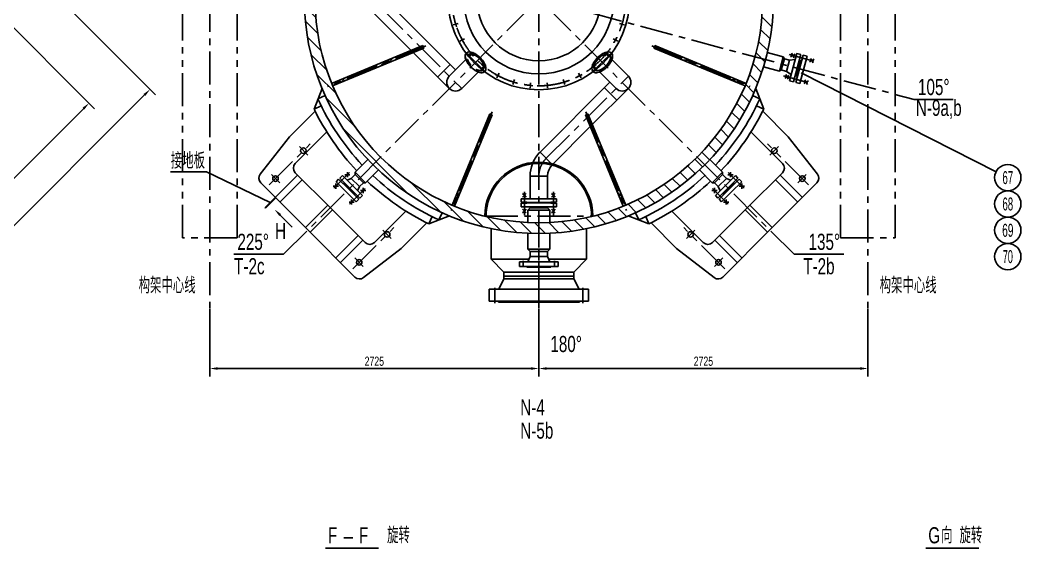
# Model space of a CAD drawing. Extents: x -2 to 23782, y -2 to 16822.
# Drawn here: x 7440 to 15044, y 8170 to 12250 of the extents above; entities that cross this region are included whole.
import ezdxf
from ezdxf.enums import TextEntityAlignment as Align

# ---------------------------------------------------------------- set-up
doc = ezdxf.new("R2010")
doc.units = 0
doc.header["$LTSCALE"] = 200
doc.header["$MEASUREMENT"] = 0
for name, pattern in [('F', [0.75, 0.5, -0.25]), ('G', [2, 1.25, -0.25, 0.25, -0.25]), ('K', [2.5, 1.25, -0.25, 0.25, -0.25, 0.25, -0.25])]:
    doc.linetypes.add(name, pattern=pattern)
doc.layers.get('0').update_dxf_attribs({"linetype": 'CONTINUOUS'})
doc.layers.get('DEFPOINTS').update_dxf_attribs({"linetype": 'CONTINUOUS'})
for name, color, linetype in [('01', 7, 'CONTINUOUS'), ('02', 1, 'CONTINUOUS'), ('04', 2, 'F'), ('05', 4, 'G'), ('07', 6, 'K'), ('08', 1, 'CONTINUOUS'), ('11', 3, 'CONTINUOUS')]:
    doc.layers.add(name, color=color, linetype=linetype)
doc.styles.get("Standard").update_dxf_attribs({"font": 'thenor.shx', "width": 0.707, "bigfont": 'hztxt.shx'})
doc.dimstyles.new('INTE_CIR_CIR7', dxfattribs={"dimscale": 20, "dimtxt": 3.5, "dimasz": 3, "dimexe": 3, "dimexo": 0, "dimgap": 1, "dimtad": 1, "dimtoh": 1, "dimdec": 3, "dimdsep": 46, "dimtxsty": 'Standard', "dimcen": 0, "dimclrd": 1, "dimclre": 1, "dimclrt": 3, "dimadec": 0, "dimazin": 0, "dimtfac": 1, "dimtdec": 4, "dimtmove": 0, "dimatfit": 3, "dimfxl": 0, "dimtzin": 0, "dimarcsym": 0})

# ---------------------------------------------------------------- blocks, each defined once
blk = doc.blocks.new('*D302')
at = {"color": 1, "linetype": 'ByBlock'}
for p, q in [((8881.6, 10056.7), (8881.6, 9542.3)), ((11381.6, 10056.7), (11381.6, 9542.3)), ((8941.6, 9602.3), (11321.6, 9602.3))]:
    blk.add_line(p, q, dxfattribs=at)
for points in [[(8941.6, 9612.3), (8941.6, 9592.3), (8881.6, 9602.3)], [(11321.6, 9612.3), (11321.6, 9592.3), (11381.6, 9602.3)]]:
    blk.add_solid(points, dxfattribs=at)
at = {"layer": 'DEFPOINTS', "color": 0, "linetype": 'ByBlock'}
for p in [(8881.6, 10056.7), (11381.6, 10056.7), (11381.6, 9602.3)]:
    blk.add_point(p, dxfattribs=at)
at = {"color": 3, "linetype": 'ByBlock', "insert": (10131.6, 9657.3), "char_height": 70, "attachment_point": 5}
blk.add_mtext('2725', dxfattribs=at)
blk = doc.blocks.new('*D303')
at = {"color": 1, "linetype": 'ByBlock'}
for p, q in [((13881.6, 10056.7), (13881.6, 9542.3)), ((11441.6, 9602.3), (13821.6, 9602.3))]:
    blk.add_line(p, q, dxfattribs=at)
for points in [[(11441.6, 9612.3), (11441.6, 9592.3), (11381.6, 9602.3)], [(13821.6, 9612.3), (13821.6, 9592.3), (13881.6, 9602.3)]]:
    blk.add_solid(points, dxfattribs=at)
at = {"layer": 'DEFPOINTS', "color": 0, "linetype": 'ByBlock'}
for p in [(11381.6, 10056.7), (13881.6, 10056.7), (13881.6, 9602.3)]:
    blk.add_point(p, dxfattribs=at)
at = {"color": 3, "linetype": 'ByBlock', "insert": (12631.6, 9657.3), "char_height": 70, "attachment_point": 5}
blk.add_mtext('2725', dxfattribs=at)
blk = doc.blocks.new('*D387')
at = {"color": 1, "linetype": 'ByBlock'}
for p, q in [((6050.3, 13531.8), (8006.1, 11576)), ((7921.2, 11576), (5064.5, 8719.3)), ((3108.7, 10590.2), (5064.5, 8634.4))]:
    blk.add_line(p, q, dxfattribs=at)
for points in [[(7914.1, 11583.1), (7928.3, 11568.9), (7963.6, 11618.4)], [(5057.4, 8726.4), (5071.6, 8712.2), (5022.1, 8676.9)]]:
    blk.add_solid(points, dxfattribs=at)
at = {"layer": 'DEFPOINTS', "color": 0, "linetype": 'ByBlock'}
for p in [(6050.3, 13531.8), (3108.7, 10590.2), (5022.1, 8676.9)]:
    blk.add_point(p, dxfattribs=at)
at = {"color": 3, "linetype": 'ByBlock', "insert": (6454, 10186.5), "char_height": 70, "attachment_point": 5, "rotation": 45}
blk.add_mtext('4156', dxfattribs=at)
blk = doc.blocks.new('*D388')
at = {"color": 1, "linetype": 'ByBlock'}
for p, q in [((6343.3, 13807.2), (8470, 11680.6)), ((8385.2, 11680.6), (4959.9, 8255.3)), ((2833.3, 10297.2), (4959.9, 8170.5))]:
    blk.add_line(p, q, dxfattribs=at)
for points in [[(8378.1, 11687.6), (8392.2, 11673.5), (8427.6, 11723)], [(4952.9, 8262.4), (4967, 8248.3), (4917.5, 8212.9)]]:
    blk.add_solid(points, dxfattribs=at)
at = {"layer": 'DEFPOINTS', "color": 0, "linetype": 'ByBlock'}
for p in [(6343.3, 13807.2), (2833.3, 10297.2), (4917.5, 8212.9)]:
    blk.add_point(p, dxfattribs=at)
at = {"color": 3, "linetype": 'ByBlock', "insert": (6633.6, 10006.8), "char_height": 70, "attachment_point": 5, "rotation": 45}
blk.add_mtext('4960', dxfattribs=at)

msp = doc.modelspace()

# ---------------------------------------------------------------- hatches: boundary and pattern name
at = {"layer": '02'}
h = msp.add_hatch(dxfattribs=at)
h.set_pattern_fill('ANSI31', color=256, scale=600, angle=90, style=0)
edge = h.paths.add_edge_path(flags=16)
edge.add_arc((11381.5612, 12409.8678), 1700, 0, 360)
edge = h.paths.add_edge_path()
edge.add_arc((11381.5612, 12409.8678), 1782, 45, 90)
edge.add_arc((11381.5612, 12409.8678), 1782, 90, 135)
edge.add_arc((11381.5612, 12409.8678), 1782, 135, 225)
edge.add_arc((11381.5612, 12409.8678), 1782, 225, 315)
edge.add_arc((11381.5612, 12409.8678), 1782, 315, 405)
h = msp.add_hatch(dxfattribs=at)
h.set_pattern_fill('ANSI31', color=256, scale=200, angle=180, style=0)
h.set_pattern_definition([(225, (23981.435, 24819.736), (17.67767, -17.67767), [])])
h.paths.add_polyline_path([(9810.966, 11759.306, 0.001470598), (9814.82, 11750.0785), (10427.1641, 12003.7197), (10419.5104, 12011.3734)])
h.paths.add_polyline_path([(9807.1663, 11768.5561, 0.001470598), (9810.966, 11759.306), (10419.5104, 12011.3734), (10411.8567, 12019.0271)])
h.paths.add_polyline_path([(10493.6641, 12031.2649), (10486.0104, 12038.9186), (10419.5104, 12011.3734), (10427.1641, 12003.7197)])
h.paths.add_polyline_path([(10486.0104, 12038.9186), (10478.3567, 12046.5723), (10411.8567, 12019.0271), (10419.5104, 12011.3734)])
h.paths.add_polyline_path([(10507.7511, 12037.0999, -0.002631634), (10503.8756, 12046.3186), (10486.0104, 12038.9186), (10493.6641, 12031.2649)])
h.paths.add_polyline_path([(10478.3567, 12046.5723), (10486.0104, 12038.9186), (10503.8756, 12046.3186, -0.002631634), (10500.0974, 12055.5775)])
h = msp.add_hatch(dxfattribs=at)
h.set_pattern_fill('ANSI31', color=256, scale=200, angle=-45, style=0)
h.set_pattern_definition([(360, (-6302.997, 12544.222), (9e-15, 25), [])])
h.paths.add_polyline_path([(12952.1564, 11759.306, 0.001470598), (12955.956, 11768.5561), (12343.6119, 12022.1973), (12343.6119, 12011.3734)])
h.paths.add_polyline_path([(12948.3024, 11750.0785, 0.001470598), (12952.1564, 11759.306), (12343.6119, 12011.3734), (12343.6119, 12000.5495)])
h.paths.add_polyline_path([(12277.1119, 12049.7425), (12277.1119, 12038.9186), (12343.6119, 12011.3734), (12343.6119, 12022.1973)])
h.paths.add_polyline_path([(12277.1119, 12038.9186), (12277.1119, 12028.0947), (12343.6119, 12000.5495), (12343.6119, 12011.3734)])
h.paths.add_polyline_path([(12263.0249, 12055.5775, -0.002631634), (12259.2467, 12046.3186), (12277.1119, 12038.9186), (12277.1119, 12049.7425)])
h.paths.add_polyline_path([(12277.1119, 12028.0947), (12277.1119, 12038.9186), (12259.2467, 12046.3186, -0.002631634), (12255.3713, 12037.0999)])
h = msp.add_hatch(dxfattribs=at)
h.set_pattern_fill('ANSI31', color=256, scale=200, angle=-135, style=0)
h.set_pattern_definition([(270, (11515.916, 30094.426), (25, -7e-15), [])])
h.paths.add_polyline_path([(10730.9993, 10839.2726, 0.001470598), (10740.2494, 10835.473), (10993.8906, 11447.8171), (10983.0667, 11447.8171)])
h.paths.add_polyline_path([(10721.7718, 10843.1266, 0.001470598), (10730.9993, 10839.2726), (10983.0667, 11447.8171), (10972.2428, 11447.8171)])
h.paths.add_polyline_path([(11021.4358, 11514.3171), (11010.6119, 11514.3171), (10983.0667, 11447.8171), (10993.8906, 11447.8171)])
h.paths.add_polyline_path([(11010.6119, 11514.3171), (10999.788, 11514.3171), (10972.2428, 11447.8171), (10983.0667, 11447.8171)])
h.paths.add_polyline_path([(11027.2708, 11528.4041, -0.002631634), (11018.0119, 11532.1823), (11010.6119, 11514.3171), (11021.4358, 11514.3171)])
h.paths.add_polyline_path([(10999.788, 11514.3171), (11010.6119, 11514.3171), (11018.0119, 11532.1823, -0.002631634), (11008.7932, 11536.0578)])
h = msp.add_hatch(dxfattribs=at)
h.set_pattern_fill('ANSI31', color=256, scale=200, angle=-90, style=0)
h.set_pattern_definition([(315, (-1028.307, 25009.742), (17.67767, 17.67767), [])])
h.paths.add_polyline_path([(12032.123, 10839.2726, 0.001470598), (12041.3505, 10843.1266), (11787.7093, 11455.4708), (11780.0556, 11447.8171)])
h.paths.add_polyline_path([(12022.8729, 10835.473, 0.001470598), (12032.123, 10839.2726), (11780.0556, 11447.8171), (11772.402, 11440.1634)])
h.paths.add_polyline_path([(11760.1641, 11521.9708), (11752.5104, 11514.3171), (11780.0556, 11447.8171), (11787.7093, 11455.4708)])
h.paths.add_polyline_path([(11752.5104, 11514.3171), (11744.8567, 11506.6634), (11772.402, 11440.1634), (11780.0556, 11447.8171)])
h.paths.add_polyline_path([(11754.3291, 11536.0578, -0.002631634), (11745.1104, 11532.1823), (11752.5104, 11514.3171), (11760.1641, 11521.9708)])
h.paths.add_polyline_path([(11744.8567, 11506.6634), (11752.5104, 11514.3171), (11745.1104, 11532.1823, -0.002631634), (11735.8515, 11528.4041)])

# ---------------------------------------------------------------- linework, layer by layer
at = {"layer": '01'}
for p, q in [((10217.9452, 12401.029), (10748.3112, 11870.663)), ((10123.9, 12306.9838), (10411.8567, 12019.0271)), ((10730.8417, 12212.4743), (10749.9805, 12218.28)), ((10744.1748, 12237.4188), (10749.9805, 12218.28)), ((10769.1193, 12224.0857), (10749.9805, 12218.28)), ((10755.7862, 12199.1412), (10749.9805, 12218.28)), ((11994.003, 12224.0857), (12013.1418, 12218.28)), ((12007.3361, 12199.1412), (12013.1418, 12218.28)), ((12018.9475, 12237.4188), (12013.1418, 12218.28)), ((12032.2806, 12212.4743), (12013.1418, 12218.28)), ((10781.8547, 12089.3181), (10799.4931, 12098.746)), ((10790.0652, 12116.3844), (10799.4931, 12098.746)), ((10817.1315, 12108.1739), (10799.4931, 12098.746)), ((10808.9211, 12081.1076), (10799.4931, 12098.746)), ((11945.9908, 12108.1739), (11963.6292, 12098.746)), ((11954.2013, 12081.1076), (11963.6292, 12098.746)), ((11973.0571, 12116.3844), (11963.6292, 12098.746)), ((11981.2676, 12089.3181), (11963.6292, 12098.746)), ((10500.0974, 12055.5775), (9807.1663, 11768.5561)), ((10507.7511, 12037.0999), (9814.82, 11750.0785)), ((12255.3713, 12037.0999), (12948.3024, 11750.0785)), ((12263.0249, 12055.5775), (12955.956, 11768.5561)), ((10427.1641, 12003.7197), (10701.2886, 11729.5952)), ((10827.7764, 11950.1282), (10701.2886, 11823.6404)), ((10824.4764, 11992.7903), (10830.725, 11999.0388)), ((10855.914, 11978.4804), (10871.3743, 11991.1683)), ((10858.6864, 12006.6285), (10871.3743, 11991.1683)), ((10886.8345, 12003.8561), (10871.3743, 11991.1683)), ((10884.0621, 11975.7081), (10871.3743, 11991.1683)), ((11862.3938, 11929.0352), (11932.3973, 11999.0388)), ((11876.2878, 12003.8561), (11891.7481, 11991.1683)), ((11879.0602, 11975.7081), (11891.7481, 11991.1683)), ((11904.4359, 12006.6285), (11891.7481, 11991.1683)), ((11907.2083, 11978.4804), (11891.7481, 11991.1683)), ((11938.6459, 11992.7903), (11932.3973, 11999.0388)), ((11935.346, 11950.1282), (12061.8338, 11823.6404)), ((11935.346, 11950.1282), (12061.8338, 11823.6404)), ((13238.2096, 11970.8735), (13116.5989, 12003.459)), ((13238.2096, 11970.8735), (13208.963, 11861.7239)), ((13223.66, 11870.2092), (13246.6948, 11956.1766)), ((13246.6948, 11956.1766), (13238.2096, 11970.8735)), ((13246.6948, 11956.1766), (13285.3319, 11945.8238)), ((13285.3319, 11945.8238), (13262.297, 11859.8564)), ((13285.3319, 11945.8238), (13328.5583, 11948.7352)), ((13293.0462, 11970.268), (13310.3667, 11980.268)), ((13310.3667, 11980.268), (13300.3667, 11997.5885)), ((13327.6872, 11990.268), (13310.3667, 11980.268)), ((13310.3667, 11980.268), (13320.3667, 11962.9475)), ((13313.4174, 11892.2285), (13341.2404, 11996.0656)), ((13341.2404, 11996.0656), (13372.1501, 11987.7833)), ((13344.327, 11883.9463), (13372.1501, 11987.7833)), ((13350.5089, 11882.2899), (13366.944, 11943.6262)), ((13354.8556, 11881.1252), (13371.2906, 11942.4615)), ((13360.762, 11945.2826), (13366.944, 11943.6262)), ((13361.0375, 11879.4687), (13388.8606, 11983.3058)), ((13371.2906, 11942.4615), (13377.4725, 11940.805)), ((13388.8606, 11983.3058), (13419.7702, 11975.0236)), ((13391.9472, 11871.1865), (13419.7702, 11975.0236)), ((13438.4106, 11931.3177), (13455.7311, 11941.3177)), ((13455.7311, 11941.3177), (13445.7311, 11958.6382)), ((13473.0516, 11951.3177), (13455.7311, 11941.3177)), ((13455.7311, 11941.3177), (13465.7311, 11923.9972)), ((10706.9454, 11912.0288), (10612.9002, 11817.9836)), ((10947.4014, 11912.3688), (10962.8616, 11899.6809)), ((10950.1737, 11884.2207), (10962.8616, 11899.6809)), ((10975.5495, 11915.1412), (10962.8616, 11899.6809)), ((10978.3218, 11886.9931), (10962.8616, 11899.6809)), ((11784.8005, 11886.9931), (11800.2607, 11899.6809)), ((11787.5729, 11915.1412), (11800.2607, 11899.6809)), ((11862.3938, 11929.0352), (11792.3902, 11859.0317)), ((11815.7209, 11912.3688), (11800.2607, 11899.6809)), ((11812.9486, 11884.2207), (11800.2607, 11899.6809)), ((13208.963, 11861.7239), (13087.3523, 11894.3094)), ((13223.66, 11870.2092), (13208.963, 11861.7239)), ((13223.66, 11870.2092), (13262.297, 11859.8564)), ((13313.4174, 11892.2285), (13285.5943, 11788.3915)), ((13344.327, 11883.9463), (13316.504, 11780.1093)), ((13361.0375, 11879.4687), (13333.2145, 11775.6317)), ((13350.5089, 11882.2899), (13334.0739, 11820.9536)), ((13354.8556, 11881.1252), (13338.4206, 11819.7889)), ((13391.9472, 11871.1865), (13364.1241, 11767.3495)), ((10921.8216, 11856.083), (10795.3338, 11729.5952)), ((10964.4836, 11852.7831), (10970.7321, 11859.0317)), ((11052.8009, 11837.2277), (11070.4393, 11827.7998)), ((11061.0114, 11810.1614), (11070.4393, 11827.7998)), ((11079.8672, 11845.4382), (11070.4393, 11827.7998)), ((11088.0777, 11818.3719), (11070.4393, 11827.7998)), ((11195.779, 11797.426), (11189.9733, 11778.2872)), ((11567.3433, 11797.426), (11573.149, 11778.2872)), ((11675.0446, 11818.3719), (11692.683, 11827.7998)), ((11683.2551, 11845.4382), (11692.683, 11827.7998)), ((11710.3214, 11837.2277), (11692.683, 11827.7998)), ((11702.1109, 11810.1614), (11692.683, 11827.7998)), ((11798.6387, 11852.7831), (11792.3902, 11859.0317)), ((11841.3008, 11856.083), (11967.7886, 11729.5952)), ((11841.3008, 11856.083), (11967.7886, 11729.5952)), ((13266.7557, 11817.5095), (13249.4352, 11807.5095)), ((13256.7557, 11834.83), (13266.7557, 11817.5095)), ((13257.0991, 11861.2492), (13262.297, 11859.8564)), ((13262.297, 11859.8564), (13298.2765, 11835.7219)), ((13266.7557, 11817.5095), (13284.0762, 11827.5095)), ((13276.7557, 11800.189), (13266.7557, 11817.5095)), ((13285.5943, 11788.3915), (13316.504, 11780.1093)), ((13327.892, 11822.61), (13334.0739, 11820.9536)), ((13338.4206, 11819.7889), (13344.6025, 11818.1325)), ((13402.1201, 11795.8797), (13412.1201, 11778.5592)), ((13412.1201, 11778.5592), (13429.4406, 11788.5592)), ((9673.3382, 11573.4599), (9734.104, 11730.5969)), ((11170.8345, 11784.0929), (11189.9733, 11778.2872)), ((11184.1676, 11759.1484), (11189.9733, 11778.2872)), ((11209.1121, 11772.4815), (11189.9733, 11778.2872)), ((11296.9661, 11755.0063), (11316.8698, 11753.0459)), ((11314.9095, 11733.1422), (11316.8698, 11753.0459)), ((11318.8302, 11772.9496), (11316.8698, 11753.0459)), ((11336.7735, 11751.0856), (11316.8698, 11753.0459)), ((11390.4, 11246.2519), (11920.766, 11776.6178)), ((11426.3488, 11751.0856), (11446.2525, 11753.0459)), ((11444.2921, 11772.9496), (11446.2525, 11753.0459)), ((11466.1562, 11755.0063), (11446.2525, 11753.0459)), ((11448.2128, 11733.1422), (11446.2525, 11753.0459)), ((11554.0102, 11772.4815), (11573.149, 11778.2872)), ((11592.2878, 11784.0929), (11573.149, 11778.2872)), ((11578.9547, 11759.1484), (11573.149, 11778.2872)), ((11787.7093, 11455.4708), (12061.8338, 11729.5952)), ((11879.4002, 11735.2521), (11973.4454, 11641.2069)), ((13089.7841, 11573.4599), (13029.0183, 11730.5969)), ((13333.2145, 11775.6317), (13364.1241, 11767.3495)), ((13412.1201, 11778.5592), (13394.7996, 11768.5592)), ((13422.1201, 11761.2387), (13412.1201, 11778.5592)), ((9703.2408, 11650.7863), (9757.9092, 11675.5121)), ((13059.8815, 11650.7863), (13005.2131, 11675.5121)), ((9673.3382, 11573.4599), (9728.0066, 11598.1856)), ((13089.7841, 11573.4599), (13035.1157, 11598.1856)), ((9486.515, 11363.3498), (9681.0518, 11557.8866)), ((11008.7932, 11536.0578), (10721.7718, 10843.1266)), ((11027.2708, 11528.4041), (10740.2494, 10835.473)), ((11735.8515, 11528.4041), (12022.8729, 10835.473)), ((11754.3291, 11536.0578), (12041.3505, 10843.1266)), ((13276.6073, 11363.3498), (13082.0705, 11557.8866)), ((11488.1821, 11155.9436), (11772.402, 11440.1634)), ((9264.7503, 11078.5837), (9486.515, 11363.3498)), ((9531.0627, 11160.4102), (9770.1291, 11399.4765)), ((13232.0596, 11160.4102), (12992.9932, 11399.4765)), ((13498.3721, 11078.5837), (13276.6073, 11363.3498)), ((9985.3788, 11093.5886), (10082.1788, 11190.3886)), ((12777.7435, 11093.5886), (12680.9435, 11190.3886)), ((10065.2819, 11013.6855), (10162.0819, 11110.4855)), ((12697.8404, 11013.6855), (12601.0404, 11110.4855)), ((9379.0348, 10902.3162), (9548.7404, 11072.0218)), ((9414.3901, 10866.9608), (9584.0957, 11036.6665)), ((9796.2278, 10824.5344), (9531.0627, 11089.6995)), ((9840.7755, 11021.1101), (9860.5745, 11040.9091)), ((9936.5884, 10964.8951), (9860.5745, 11040.9091)), ((9888.5052, 11068.8398), (9868.7062, 11049.0408)), ((9944.7202, 10973.0269), (9868.7062, 11049.0408)), ((9964.5192, 10992.8259), (9888.5052, 11068.8398)), ((9926.4632, 11074.9781), (9906.4632, 11074.9781)), ((9955.6803, 11046.9195), (9924.9212, 11032.4238)), ((9926.4632, 11094.9781), (9926.4632, 11074.9781)), ((9926.4632, 11054.9781), (9926.4632, 11074.9781)), ((9926.4632, 11074.9781), (9946.4632, 11074.9781)), ((9985.3788, 11076.618), (9955.6803, 11046.9195)), ((10018.6128, 10983.987), (9955.6803, 11046.9195)), ((10065.2819, 11013.6855), (9985.3788, 11093.5886)), ((9985.3788, 11076.618), (9985.3788, 11093.5886)), ((9985.3788, 11076.618), (10048.3113, 11013.6855)), ((11315.0612, 11064.3678), (11315.0612, 10892.3678)), ((11448.0612, 11064.3678), (11381.5612, 11064.3678)), ((11448.0612, 11064.3678), (11448.0612, 10892.3678)), ((12777.7435, 11093.5886), (12697.8404, 11013.6855)), ((12714.811, 11013.6855), (12777.7435, 11076.618)), ((12807.442, 11046.9195), (12744.5095, 10983.987)), ((12777.7435, 11076.618), (12777.7435, 11093.5886)), ((12777.7435, 11076.618), (12807.442, 11046.9195)), ((12798.6031, 10992.8259), (12874.6171, 11068.8398)), ((12802.2227, 11052.1388), (12807.442, 11046.9195)), ((12807.442, 11046.9195), (12838.2011, 11032.4238)), ((12836.6591, 11074.9781), (12816.6591, 11074.9781)), ((12818.4021, 10973.0269), (12894.4161, 11049.0408)), ((12826.5339, 10964.8951), (12902.5478, 11040.9091)), ((12836.6591, 11094.9781), (12836.6591, 11074.9781)), ((12836.6591, 11054.9781), (12836.6591, 11074.9781)), ((12836.6591, 11074.9781), (12856.6591, 11074.9781)), ((12874.6171, 11068.8398), (12894.4161, 11049.0408)), ((12922.3468, 11021.1101), (12902.5478, 11040.9091)), ((12966.8946, 10824.5344), (13232.0596, 11089.6995)), ((13348.7322, 10866.9608), (13179.0266, 11036.6665)), ((13384.0876, 10902.3162), (13214.3819, 11072.0218)), ((9626.5221, 10654.8288), (9268.8437, 11012.5072)), ((9818.9182, 10987.4331), (9838.9182, 10987.4331)), ((9838.9182, 10987.4331), (9838.9182, 11007.4331)), ((9838.9182, 10987.4331), (9838.9182, 10967.4331)), ((9858.9182, 10987.4331), (9838.9182, 10987.4331)), ((9916.7895, 10945.0961), (9840.7755, 11021.1101)), ((9894.162, 11007.3215), (9896.9905, 11010.15)), ((9939.4169, 10967.7236), (9896.9905, 11010.15)), ((9902.2938, 11015.4533), (9898.7582, 11011.9177)), ((9941.1846, 10969.4913), (9898.7582, 11011.9177)), ((9936.5884, 10964.8951), (10012.6024, 10888.8812)), ((9939.4169, 10967.7236), (9981.8433, 10925.2972)), ((9941.1846, 10969.4913), (9983.611, 10927.0649)), ((9944.7202, 10973.0269), (10020.7342, 10897.0129)), ((9964.5192, 10992.8259), (10040.5331, 10916.8119)), ((10018.6128, 10983.987), (10004.1171, 10953.2279)), ((10048.3113, 11013.6855), (10018.6128, 10983.987)), ((10023.8321, 10989.2063), (10018.6128, 10983.987)), ((10026.6714, 10954.7699), (10046.6714, 10954.7699)), ((10046.6714, 10954.7699), (10046.6714, 10974.7699)), ((10066.6714, 10954.7699), (10046.6714, 10954.7699)), ((10046.6714, 10954.7699), (10046.6714, 10934.7699)), ((10048.3113, 11013.6855), (10065.2819, 11013.6855)), ((12696.4509, 10954.7699), (12716.4509, 10954.7699)), ((12714.811, 11013.6855), (12697.8404, 11013.6855)), ((12714.811, 11013.6855), (12744.5095, 10983.987)), ((12716.4509, 10954.7699), (12716.4509, 10974.7699)), ((12716.4509, 10954.7699), (12716.4509, 10934.7699)), ((12736.4509, 10954.7699), (12716.4509, 10954.7699)), ((12798.6031, 10992.8259), (12722.5892, 10916.8119)), ((12818.4021, 10973.0269), (12742.3882, 10897.0129)), ((12744.5095, 10983.987), (12759.0052, 10953.2279)), ((12826.5339, 10964.8951), (12750.5199, 10888.8812)), ((12821.9377, 10969.4913), (12779.5113, 10927.0649)), ((12823.7054, 10967.7236), (12781.279, 10925.2972)), ((12821.9377, 10969.4913), (12864.3641, 11011.9177)), ((12823.7054, 10967.7236), (12866.1318, 11010.15)), ((12846.3329, 10945.0961), (12922.3468, 11021.1101)), ((12860.8285, 11015.4533), (12864.3641, 11011.9177)), ((12868.9603, 11007.3215), (12866.1318, 11010.15)), ((12904.2041, 10987.4331), (12924.2041, 10987.4331)), ((12924.2041, 10987.4331), (12924.2041, 11007.4331)), ((12944.2041, 10987.4331), (12924.2041, 10987.4331)), ((12924.2041, 10987.4331), (12924.2041, 10967.4331)), ((13136.6002, 10654.8288), (13494.2786, 11012.5072)), ((9301.253, 10824.5344), (9379.0348, 10902.3162)), ((9305.4956, 10820.2918), (9383.2774, 10898.0735)), ((9916.7895, 10945.0961), (9992.8034, 10869.0822)), ((9959.1264, 10887.2249), (9959.1264, 10867.2249)), ((9979.0149, 10922.4687), (9981.8433, 10925.2972)), ((9987.1466, 10930.6005), (9983.611, 10927.0649)), ((9992.8034, 10869.0822), (10012.6024, 10888.8812)), ((10040.5331, 10916.8119), (10020.7342, 10897.0129)), ((11271.5612, 10918.1009), (11257.419, 10932.243)), ((11257.419, 10903.9587), (11271.5612, 10918.1009)), ((11285.7033, 10932.243), (11271.5612, 10918.1009)), ((11271.5612, 10918.1009), (11285.7033, 10903.9587)), ((11477.419, 10932.243), (11491.5612, 10918.1009)), ((11491.5612, 10918.1009), (11477.419, 10903.9587)), ((11491.5612, 10918.1009), (11505.7033, 10932.243)), ((11505.7033, 10903.9587), (11491.5612, 10918.1009)), ((12722.5892, 10916.8119), (12742.3882, 10897.0129)), ((12770.3189, 10869.0822), (12750.5199, 10888.8812)), ((12846.3329, 10945.0961), (12770.3189, 10869.0822)), ((12775.9757, 10930.6005), (12779.5113, 10927.0649)), ((12784.1075, 10922.4687), (12781.279, 10925.2972)), ((12803.9959, 10887.2249), (12803.9959, 10867.2249)), ((9305.4956, 10820.2918), (9301.253, 10824.5344)), ((9608.8445, 10672.5065), (9778.5501, 10842.2121)), ((9644.1998, 10637.1511), (9813.9054, 10806.8568)), ((9796.2278, 10824.5344), (10061.3928, 10559.3694)), ((9959.1264, 10867.2249), (9939.1264, 10867.2249)), ((9959.1264, 10867.2249), (9979.1264, 10867.2249)), ((9959.1264, 10847.2249), (9959.1264, 10867.2249)), ((11246.5612, 10867.3678), (11247.5612, 10866.3678)), ((11246.5612, 10856.8678), (11247.5612, 10857.8678)), ((11271.5612, 10798.2667), (11257.419, 10812.4089)), ((11285.7033, 10812.4089), (11271.5612, 10798.2667)), ((11465.5612, 10805.3678), (11297.5612, 10805.3678)), ((11448.0612, 10822.8678), (11315.0612, 10822.8678)), ((11477.419, 10812.4089), (11491.5612, 10798.2667)), ((11491.5612, 10798.2667), (11505.7033, 10812.4089)), ((11516.5612, 10867.3678), (11515.5612, 10866.3678)), ((11516.5612, 10856.8678), (11515.5612, 10857.8678)), ((12966.8946, 10824.5344), (12701.7295, 10559.3694)), ((12803.9959, 10867.2249), (12783.9959, 10867.2249)), ((12803.9959, 10847.2249), (12803.9959, 10867.2249)), ((12803.9959, 10867.2249), (12823.9959, 10867.2249)), ((13118.9225, 10637.1511), (12949.2169, 10806.8568)), ((13154.2779, 10672.5065), (12984.5722, 10842.2121)), ((10132.1035, 10559.3694), (10371.1698, 10798.4358)), ((10545.1532, 10701.6449), (10702.2902, 10762.4107)), ((10545.1532, 10701.6449), (10569.879, 10756.3133)), ((10622.4796, 10731.5475), (10647.2054, 10786.2159)), ((11257.419, 10784.1246), (11271.5612, 10798.2667)), ((11271.5612, 10798.2667), (11285.7033, 10784.1246)), ((11491.5612, 10798.2667), (11477.419, 10784.1246)), ((11505.7033, 10784.1246), (11491.5612, 10798.2667)), ((12217.9691, 10701.6449), (12060.8321, 10762.4107)), ((12140.6427, 10731.5475), (12115.9169, 10786.2159)), ((12217.9691, 10701.6449), (12193.2434, 10756.3133)), ((12631.0188, 10559.3694), (12391.9525, 10798.4358)), ((9626.5221, 10654.8288), (9984.2005, 10297.1504)), ((10335.0431, 10514.8217), (10529.58, 10709.3585)), ((11019.5612, 10665.024), (11019.5612, 10431.8678)), ((11743.5612, 10665.024), (11743.5612, 10431.8678)), ((12428.0792, 10514.8217), (12233.5424, 10709.3585)), ((13136.6002, 10654.8288), (12778.9218, 10297.1504)), ((9838.6542, 10442.6968), (10008.3598, 10612.4024)), ((9874.0095, 10407.3414), (10043.7151, 10577.0471)), ((12889.1128, 10407.3414), (12719.4072, 10577.0471)), ((12924.4682, 10442.6968), (12754.7625, 10612.4024)), ((10050.2771, 10293.057), (10335.0431, 10514.8217)), ((11465.5612, 10508.6138), (11297.5612, 10508.6138)), ((12712.8453, 10293.057), (12428.0792, 10514.8217)), ((11116.5612, 10334.8678), (11019.5612, 10431.8678)), ((11019.5612, 10431.8678), (11305.6326, 10431.8678)), ((11315.0612, 10453.8678), (11297.0612, 10411.8678)), ((11315.0612, 10491.1138), (11448.0612, 10491.1138)), ((11448.0612, 10453.8678), (11315.0612, 10453.8678)), ((11448.0612, 10453.8678), (11466.0612, 10411.8678)), ((11457.4897, 10431.8678), (11743.5612, 10431.8678)), ((11646.5612, 10334.8678), (11743.5612, 10431.8678)), ((11234.0612, 10377.8678), (11234.0612, 10411.8678)), ((11529.0612, 10377.8678), (11529.0612, 10411.8678)), ((11116.5612, 10284.8678), (11076.5612, 10203.8678)), ((11116.5612, 10334.8678), (11116.5612, 10284.8678)), ((11116.5612, 10334.8678), (11646.5612, 10334.8678)), ((11116.5612, 10304.8678), (11381.5612, 10304.8678)), ((11646.5612, 10284.8678), (11116.5612, 10284.8678)), ((11646.5612, 10304.8678), (11381.5612, 10304.8678)), ((11646.5612, 10334.8678), (11646.5612, 10284.8678)), ((11646.5612, 10284.8678), (11686.5612, 10203.8678)), ((11004.0612, 10203.8678), (11381.5612, 10203.8678)), ((11004.0612, 10203.8678), (11004.0612, 10114.8678)), ((11759.0612, 10203.8678), (11381.5612, 10203.8678)), ((11759.0612, 10203.8678), (11759.0612, 10114.8678)), ((11004.0612, 10114.8678), (11381.5612, 10114.8678)), ((11074.0612, 10114.8678), (11074.0612, 10105.8678)), ((11759.0612, 10114.8678), (11381.5612, 10114.8678)), ((11689.0612, 10114.8678), (11689.0612, 10105.8678)), ((11074.0612, 10105.8678), (11381.5612, 10105.8678)), ((11689.0612, 10105.8678), (11381.5612, 10105.8678))]:
    msp.add_line(p, q, dxfattribs=at)
at = {"layer": '01', "ltscale": 2}
for p, q in [((11478.1393, 11158.5125), (11390.4, 11246.2519)), ((11443.0612, 11064.3678), (11315.0612, 11064.3678)), ((11448.0612, 11064.3678), (11443.0612, 11064.3678)), ((11246.5612, 10891.3678), (11247.5612, 10892.3678)), ((11246.5612, 10891.3678), (11246.5612, 10867.3678)), ((11381.5612, 10892.3678), (11247.5612, 10892.3678)), ((11381.5612, 10892.3678), (11515.5612, 10892.3678)), ((11516.5612, 10891.3678), (11515.5612, 10892.3678)), ((11516.5612, 10891.3678), (11516.5612, 10867.3678)), ((11246.5612, 10832.8678), (11246.5612, 10856.8678)), ((11246.5612, 10832.8678), (11247.5612, 10831.8678)), ((11289.5612, 10866.3678), (11247.5612, 10866.3678)), ((11289.5612, 10857.8678), (11247.5612, 10857.8678)), ((11381.5612, 10831.8678), (11247.5612, 10831.8678)), ((11289.5612, 10866.3678), (11289.5612, 10864.3678)), ((11381.5612, 10864.3678), (11289.5612, 10864.3678)), ((11381.5612, 10859.8678), (11289.5612, 10859.8678)), ((11289.5612, 10857.8678), (11289.5612, 10859.8678)), ((11381.5612, 10864.3678), (11473.5612, 10864.3678)), ((11381.5612, 10859.8678), (11473.5612, 10859.8678)), ((11381.5612, 10831.8678), (11515.5612, 10831.8678)), ((11473.5612, 10866.3678), (11473.5612, 10864.3678)), ((11473.5612, 10866.3678), (11515.5612, 10866.3678)), ((11473.5612, 10857.8678), (11473.5612, 10859.8678)), ((11473.5612, 10857.8678), (11515.5612, 10857.8678)), ((11516.5612, 10832.8678), (11515.5612, 10831.8678)), ((11516.5612, 10832.8678), (11516.5612, 10856.8678))]:
    msp.add_line(p, q, dxfattribs=at)
at = {"layer": '01', "ltscale": 1.5}
for p, q in [((11297.5612, 10805.3678), (11315.0612, 10822.8678)), ((11297.5612, 10711.9444), (11297.5612, 10805.3678)), ((11315.0612, 10822.8678), (11315.0612, 10831.8678)), ((11448.0612, 10822.8678), (11448.0612, 10831.8678)), ((11465.5612, 10805.3678), (11448.0612, 10822.8678)), ((11465.5612, 10711.9444), (11465.5612, 10805.3678)), ((11297.5612, 10508.6138), (11297.5612, 10629.8487)), ((11465.5612, 10508.6138), (11465.5612, 10629.8487)), ((11315.0612, 10491.1138), (11297.5612, 10508.6138)), ((11448.0612, 10491.1138), (11465.5612, 10508.6138)), ((11315.0612, 10465.8678), (11315.0612, 10491.1138)), ((11448.0612, 10465.8678), (11448.0612, 10491.1138))]:
    msp.add_line(p, q, dxfattribs=at)
at = {"layer": '01', "ltscale": 0.4}
for p, q in [((11315.0612, 10465.8678), (11315.0612, 10453.8678)), ((11448.0612, 10465.8678), (11448.0612, 10453.8678)), ((11381.5612, 10411.8678), (11234.0612, 10411.8678)), ((11381.5612, 10377.8678), (11234.0612, 10377.8678)), ((11289.5612, 10377.8678), (11289.5612, 10371.3678)), ((11381.5612, 10371.3678), (11289.5612, 10371.3678)), ((11381.5612, 10411.8678), (11529.0612, 10411.8678)), ((11381.5612, 10377.8678), (11529.0612, 10377.8678)), ((11381.5612, 10371.3678), (11473.5612, 10371.3678)), ((11473.5612, 10377.8678), (11473.5612, 10371.3678))]:
    msp.add_line(p, q, dxfattribs=at)
at = {"layer": '01'}
for centre, radius in [((11381.5612, 12409.8678), 1700), ((11381.5612, 12409.8678), 690), ((11381.5612, 12409.8678), 570), ((11381.5612, 12409.8678), 470), ((9592.581, 11257.2838), 21), ((13170.5413, 11257.2838), 21), ((9380.449, 11045.1518), 21), ((13382.6733, 11045.1518), 21), ((10228.9771, 10620.8877), 21), ((12534.1452, 10620.8877), 21), ((10016.8451, 10408.7557), 21), ((12746.2772, 10408.7557), 21)]:
    msp.add_circle(centre, radius, dxfattribs=at)
for centre, radius, start, end in [((11381.5612, 12409.8678), 1782, 135, 225), ((11381.5612, 12409.8678), 1782, 315, 45), ((11381.5612, 12409.8678), 950, 201.89687539, 203.10312461), ((11381.5612, 12409.8678), 950, 336.89687539, 338.10312461), ((10748.3112, 11776.6178), 66.5, 135, 315), ((12014.8112, 11776.6178), 66.5, 225, 45), ((12014.8112, 11776.6178), 66.5, 225, 45), ((11381.5612, 12409.8678), 1842, 204.33659459, 223.24228047), ((11381.5612, 12409.8678), 1782, 204.31310532, 204.33659459), ((11381.5612, 12409.8678), 1842, 316.75771953, 335.66340541), ((11381.5612, 12409.8678), 1782, 335.66340541, 335.68689468), ((11381.5612, 12409.8678), 1902, 206.08804799, 223.29774562), ((11381.5612, 12409.8678), 1902, 316.70225438, 333.91195201), ((11381.5612, 12409.8678), 950, 246.89687539, 248.10312461), ((11381.5612, 12409.8678), 950, 291.89687539, 293.10312461), ((11572.284, 11064.3678), 257.2229, 135, 156.34191284), ((9566.418, 11125.0548), 50, 135, 225), ((11381.5612, 12409.8678), 1782, 225, 315), ((11381.5612, 10760.0497), 410, 360, 180), ((11381.5612, 10760.0497), 400, 359.64837131, 180.35162869), ((11572.284, 11064.3678), 257.2229, 158.89037721, 180), ((11572.284, 11064.3678), 124.2229, 137.86526606, 178.65935543), ((13196.7043, 11125.0548), 50, 315, 45), ((9304.1991, 11047.8626), 50, 142.08993014, 225), ((11381.5612, 12409.8678), 1842, 226.75771953, 245.66340541), ((11572.284, 11064.3678), 124.2229, 178.65935543, 180), ((11381.5612, 12409.8678), 1842, 294.33659459, 313.24228047), ((13458.9232, 11047.8626), 50, 315, 37.91006986), ((11381.5612, 12409.8678), 1902, 226.70225438, 243.91195201), ((11381.5612, 12409.8678), 1902, 296.08804799, 313.29774562), ((11381.5612, 12409.8678), 1782, 245.66340541, 245.68689468), ((11381.5612, 12409.8678), 1782, 294.31310532, 294.33659459), ((10096.7481, 10594.7247), 50, 225, 315), ((12666.3742, 10594.7247), 50, 225, 315), ((10019.5559, 10332.5058), 50, 225, 307.91006986), ((12743.5664, 10332.5058), 50, 232.08993014, 315)]:
    msp.add_arc(centre, radius, start, end, dxfattribs=at)
at = {"layer": '01', "extrusion": (0, 0, -1)}
for centre, major_axis in [((10900.7285, 11929.0352), (-70.0036, 70.0036)), ((11862.3938, 11929.0352), (-70.0036, -70.0036))]:
    msp.add_ellipse(centre, major_axis=major_axis, ratio=0.5, start_param=0, end_param=3.141592654, dxfattribs=at)
at = {"layer": '01'}
for centre, major_axis in [((10900.7285, 11929.0352), (-70.0036, 70.0036)), ((11862.3938, 11929.0352), (-70.0036, -70.0036))]:
    msp.add_ellipse(centre, major_axis=major_axis, ratio=0.5, start_param=0, end_param=3.141592654, dxfattribs=at)
msp.add_ellipse((11862.3938, 11929.0352), major_axis=(-56.5685, -56.5685), ratio=0.5, dxfattribs=at)
for points in [[(10824.4764, 11992.7903), (10823.7237, 11991.2538), (10823.0908, 11989.6235), (10821.1945, 11983.2644), (10820.704, 11978.0027), (10821.4751, 11966.5919), (10822.7365, 11960.4406), (10826.9026, 11947.6153), (10829.8078, 11940.9419), (10837.0694, 11927.4851), (10841.4255, 11920.7026), (10851.3081, 11907.4565), (10856.834, 11900.9938), (10868.7016, 11888.8001), (10875.0425, 11883.0699), (10888.1348, 11872.709), (10894.8853, 11868.0789), (10908.3688, 11860.2169), (10915.1007, 11856.9852), (10928.1279, 11852.1328), (10934.4223, 11850.5117), (10946.1935, 11849.0047), (10951.6717, 11849.1185), (10959.4156, 11850.7115), (10962.0657, 11851.5988), (10964.4836, 11852.7831)], [(11798.6387, 11852.7831), (11800.1752, 11852.0304), (11801.8055, 11851.3974), (11808.1646, 11849.5012), (11813.4263, 11849.0107), (11824.8371, 11849.7817), (11830.9884, 11851.0432), (11843.8137, 11855.2093), (11850.4871, 11858.1145), (11863.9439, 11865.3761), (11870.7264, 11869.7322), (11883.9725, 11879.6148), (11890.4352, 11885.1407), (11902.6289, 11897.0083), (11908.3591, 11903.3492), (11918.72, 11916.4415), (11923.3501, 11923.192), (11931.2121, 11936.6754), (11934.4438, 11943.4074), (11939.2962, 11956.4346), (11940.9173, 11962.729), (11942.4243, 11974.5002), (11942.3105, 11979.9784), (11940.7175, 11987.7223), (11939.8302, 11990.3724), (11938.6459, 11992.7903)]]:
    msp.add_open_spline(points, degree=3, knots=[0.169518719, 0.169518719, 0.169518719, 0.169518719, 0.263990327, 0.263990327, 0.519931576, 0.519931576, 0.775872824, 0.775872824, 1.031814073, 1.031814073, 1.287755322, 1.287755322, 1.54369657, 1.54369657, 1.799637819, 1.799637819, 2.055579068, 2.055579068, 2.311520317, 2.311520317, 2.567461565, 2.567461565, 2.823402814, 2.823402814, 2.972073177, 2.972073177, 2.972073177, 2.972073177], dxfattribs=at)
at = {"layer": '02'}
for p, q in [((13374.2403, 11848.9458), (14855.2159, 11097.7094)), ((8857.1289, 11095.7517), (8582.0387, 11095.7517)), ((9340.4484, 10863.7298), (8857.1289, 11095.7517))]:
    msp.add_line(p, q, dxfattribs=at)
for centre in [(14944.3982, 11052.4709), (14944.3982, 10852.4709), (14944.3982, 10652.4709), (14944.3982, 10452.4709)]:
    msp.add_circle(centre, 100, dxfattribs=at)
at = {"layer": '04', "ltscale": 0.4}
for p, q in [((11381.5612, 10374.8678), (11293.5612, 10374.8678)), ((11293.5612, 10374.8678), (11293.5612, 10371.3678)), ((11381.5612, 10374.8678), (11469.5612, 10374.8678)), ((11469.5612, 10374.8678), (11469.5612, 10371.3678))]:
    msp.add_line(p, q, dxfattribs=at)
at = {"layer": '05'}
for p, q in [((8881.5612, 12409.8678), (8881.5612, 10056.6616)), ((9441.8921, 10470.1988), (11381.5612, 12409.8678)), ((11381.5612, 12409.8678), (14232.1117, 11646.0651)), ((11381.5612, 12409.8678), (11381.5612, 10056.6616)), ((13321.2302, 10470.1988), (11381.5612, 12409.8678)), ((13881.5612, 12409.8678), (13881.5612, 10056.6616)), ((10170.9226, 12354.0064), (10795.3338, 11729.5952)), ((10522.9867, 12054.2346), (9775.4932, 11744.6127)), ((12240.1357, 12054.2346), (12987.6292, 11744.6127)), ((10900.7285, 11929.0352), (10830.725, 11999.0388)), ((10900.7285, 11929.0352), (10970.7321, 11859.0317)), ((11437.4226, 11199.2293), (12061.8338, 11823.6404)), ((11025.928, 11551.2933), (10716.306, 10803.7998)), ((11737.1944, 11551.2933), (12046.8163, 10803.7998)), ((9332.3434, 10997.0462), (9644.3978, 11309.1006)), ((9625.8389, 11224.0259), (9561.8924, 11287.9724)), ((13430.7789, 10997.0462), (13118.7245, 11309.1006)), ((13137.2834, 11224.0259), (13201.2299, 11287.9724)), ((9413.7069, 11011.8938), (9349.7604, 11075.8403)), ((9822.6821, 10971.1969), (9882.6907, 11031.2056)), ((9942.6994, 11091.2142), (9882.6907, 11031.2056)), ((12820.4229, 11091.2142), (12880.4316, 11031.2056)), ((12940.4402, 10971.1969), (12880.4316, 11031.2056)), ((13349.4154, 11011.8938), (13413.3619, 11075.8403)), ((10062.9075, 10971.0061), (10002.8989, 10910.9974)), ((12700.2148, 10971.0061), (12760.2234, 10910.9974)), ((9942.8902, 10850.9888), (10002.8989, 10910.9974)), ((12820.2321, 10850.9888), (12760.2234, 10910.9974)), ((10971.5612, 10760.0497), (11791.5612, 10760.0497)), ((11381.5612, 10772.3021), (11381.5612, 10083.5881)), ((9968.7395, 10360.6501), (10280.7939, 10672.7045)), ((10195.7192, 10654.1456), (10259.6657, 10590.1991)), ((12794.3828, 10360.6501), (12482.3284, 10672.7045)), ((12567.4031, 10654.1456), (12503.4566, 10590.1991)), ((9983.5871, 10442.0136), (10047.5336, 10378.0671)), ((12779.5352, 10442.0136), (12715.5887, 10378.0671)), ((11046.5612, 10216.1872), (11046.5612, 10099.8452)), ((11716.5612, 10216.1872), (11716.5612, 10099.8452))]:
    msp.add_line(p, q, dxfattribs=at)
at = {"layer": '05', "ltscale": 2}
for p, q in [((13469.5851, 11937.6055), (13283.599, 11987.4404)), ((13425.9741, 11774.847), (13239.988, 11824.6819)), ((11271.5612, 10767.408), (11271.5612, 10945.8128)), ((11491.5612, 10767.408), (11491.5612, 10945.8128))]:
    msp.add_line(p, q, dxfattribs=at)
at = {"layer": '05', "ltscale": 0.4}
for p, q in [((11261.5612, 10419.9924), (11261.5612, 10372.9834)), ((11501.5612, 10419.9924), (11501.5612, 10372.9834))]:
    msp.add_line(p, q, dxfattribs=at)
at = {"layer": '05', "color": 1}
msp.add_lwpolyline([(9415.8524, 10768.5288), (9507.6194, 10676.7618)], dxfattribs=at)
at = {"layer": '05'}
msp.add_circle((11381.5612, 12409.8678), 660, dxfattribs=at)
msp.add_arc((11572.284, 11064.3678), 190.7229, 135, 180, dxfattribs=at)
msp.add_ellipse((10900.7285, 11929.0352), major_axis=(-56.5685, 56.5685), ratio=0.5, dxfattribs=at)
at = {"layer": '05', "color": 1}
msp.add_solid([(9408.7813, 10761.4577), (9373.426, 10810.9552), (9422.9235, 10775.5999)], dxfattribs=at)
at = {"layer": '07'}
for p, q in [((8673.5375, 10594.9121), (8673.5375, 15165.7122)), ((9089.5848, 10594.9121), (9089.5848, 15165.7122)), ((13673.5375, 10594.9121), (13673.5375, 15165.7122)), ((14089.5848, 10594.9121), (14089.5848, 15165.7122)), ((9089.5848, 10594.9121), (8673.5375, 10594.9121)), ((13673.5375, 10594.9121), (14089.5848, 10594.9121))]:
    msp.add_line(p, q, dxfattribs=at)
at = {"layer": '08'}
for p, q in [((14530.0118, 11646.0651), (14232.1117, 11646.0651)), ((9064.6523, 10470.1988), (9441.8921, 10470.1988)), ((13698.47, 10470.1988), (13321.2302, 10470.1988)), ((9898.7933, 8315.3299), (9967.421, 8315.3299)), ((9761.5375, 8236.9981), (10163.5003, 8236.9981)), ((14322.2767, 8236.9981), (14724.2395, 8236.9981))]:
    msp.add_line(p, q, dxfattribs=at)

# ---------------------------------------------------------------- texts
at = {"layer": '02', "width": 0.633862}
for p, p2 in [((10516.7167, 11924.1521), (10516.7419, 11924.1521)), ((13374.2278, 11848.9258), (13374.2529, 11848.9258))]:
    msp.add_text('●', height=0.04, dxfattribs=at).set_placement(p, p2, align=Align.FIT)
at = {"layer": '11', "width": 0.707}
for s, p in [('105%%d', (14261.953, 11642.9697)), ('N-9a,b', (14245.9806, 11484.5935)), ('接地板', (8585.3164, 11083.5786)), ('H', (9377.4437, 10548.5704)), ('135%%d', (13430.4112, 10467.1033)), ('T-2c', (9066.3314, 10281.4987)), ('T-2b', (13390.1345, 10281.4987)), ('构架中心线', (8340.8322, 10135.7314)), ('构架中心线', (13970.6291, 10135.7314)), ('180%%d', (11468.9145, 9690.907)), ('N-4', (11240.2731, 9209.1275)), ('N-5b', (11240.2731, 9032.6659)), ('F', (9779.33, 8237.4031)), ('F', (10014.6253, 8237.4031)), ('旋转', (10228.3716, 8237.4031)), ('G', (14340.0692, 8237.4031)), ('向', (14437.387, 8237.4031)), ('旋转', (14577.3856, 8237.4031))]:
    msp.add_text(s, height=122.5, dxfattribs=at).set_placement(p, align=Align.BOTTOM_LEFT)
at = {"layer": '11'}
for s, width, p, p2 in [('67', 0.656007, (14903.8098, 11002.9735), (14984.9866, 11002.9735)), ('68', 0.656007, (14903.8098, 10802.9735), (14984.9866, 10802.9735)), ('69', 0.652913, (14901.6875, 10602.9735), (14987.1089, 10602.9735)), ('70', 0.622213, (14905.8765, 10402.9735), (14982.9199, 10402.9735))]:
    msp.add_text(s, height=98.99495, dxfattribs=dict(at, width=width)).set_placement(p, p2, align=Align.FIT)
at = {"layer": '11', "width": 0.707}
msp.add_text('225%%d', height=122.5, rotation=360, dxfattribs=at).set_placement((9091.2213, 10467.1033), align=Align.BOTTOM_LEFT)

# ---------------------------------------------------------------- dimensions: what is measured, and where the dimension line sits
at = {"layer": '08'}
for p1, p2, distance, text, picture, middle in [((6343.3303, 13807.2285), (2833.2522, 10297.1504), 2947.5708, '4960', '*D388', (6633.6477, 10006.833)), ((6050.2816, 13531.7633), (3108.7174, 10590.1991), 2705.8778, '4156', '*D387', (6453.9531, 10186.5276))]:
    dim = msp.add_aligned_dim(p1=p1, p2=p2, distance=distance, text=text, dimstyle='INTE_CIR_CIR7', override={"dimtoh": 0, "dimtofl": 0, "dimatfit": 0}, dxfattribs=at)
    dim.commit()
    dim.dimension.update_dxf_attribs({"geometry": picture, "text_midpoint": middle})
dim = msp.add_linear_dim(base=(11381.5612, 9602.2621), p1=(8881.5612, 10056.6616), p2=(11381.5612, 10056.6616), text='2725', dimstyle='INTE_CIR_CIR7', dxfattribs=at)
dim.commit()
dim.dimension.update_dxf_attribs({"geometry": '*D302', "text_midpoint": (10131.5612, 9657.269)})
dim = msp.add_linear_dim(base=(13881.5612, 9602.2621), p1=(11381.5612, 10056.6616), p2=(13881.5612, 10056.6616), text='2725', dimstyle='INTE_CIR_CIR7', override={"dimse1": 1, "dimtmove": 1}, dxfattribs=at)
dim.commit()
dim.dimension.update_dxf_attribs({"geometry": '*D303', "text_midpoint": (12631.5612, 9657.269)})

doc.saveas('drawing.dxf')
